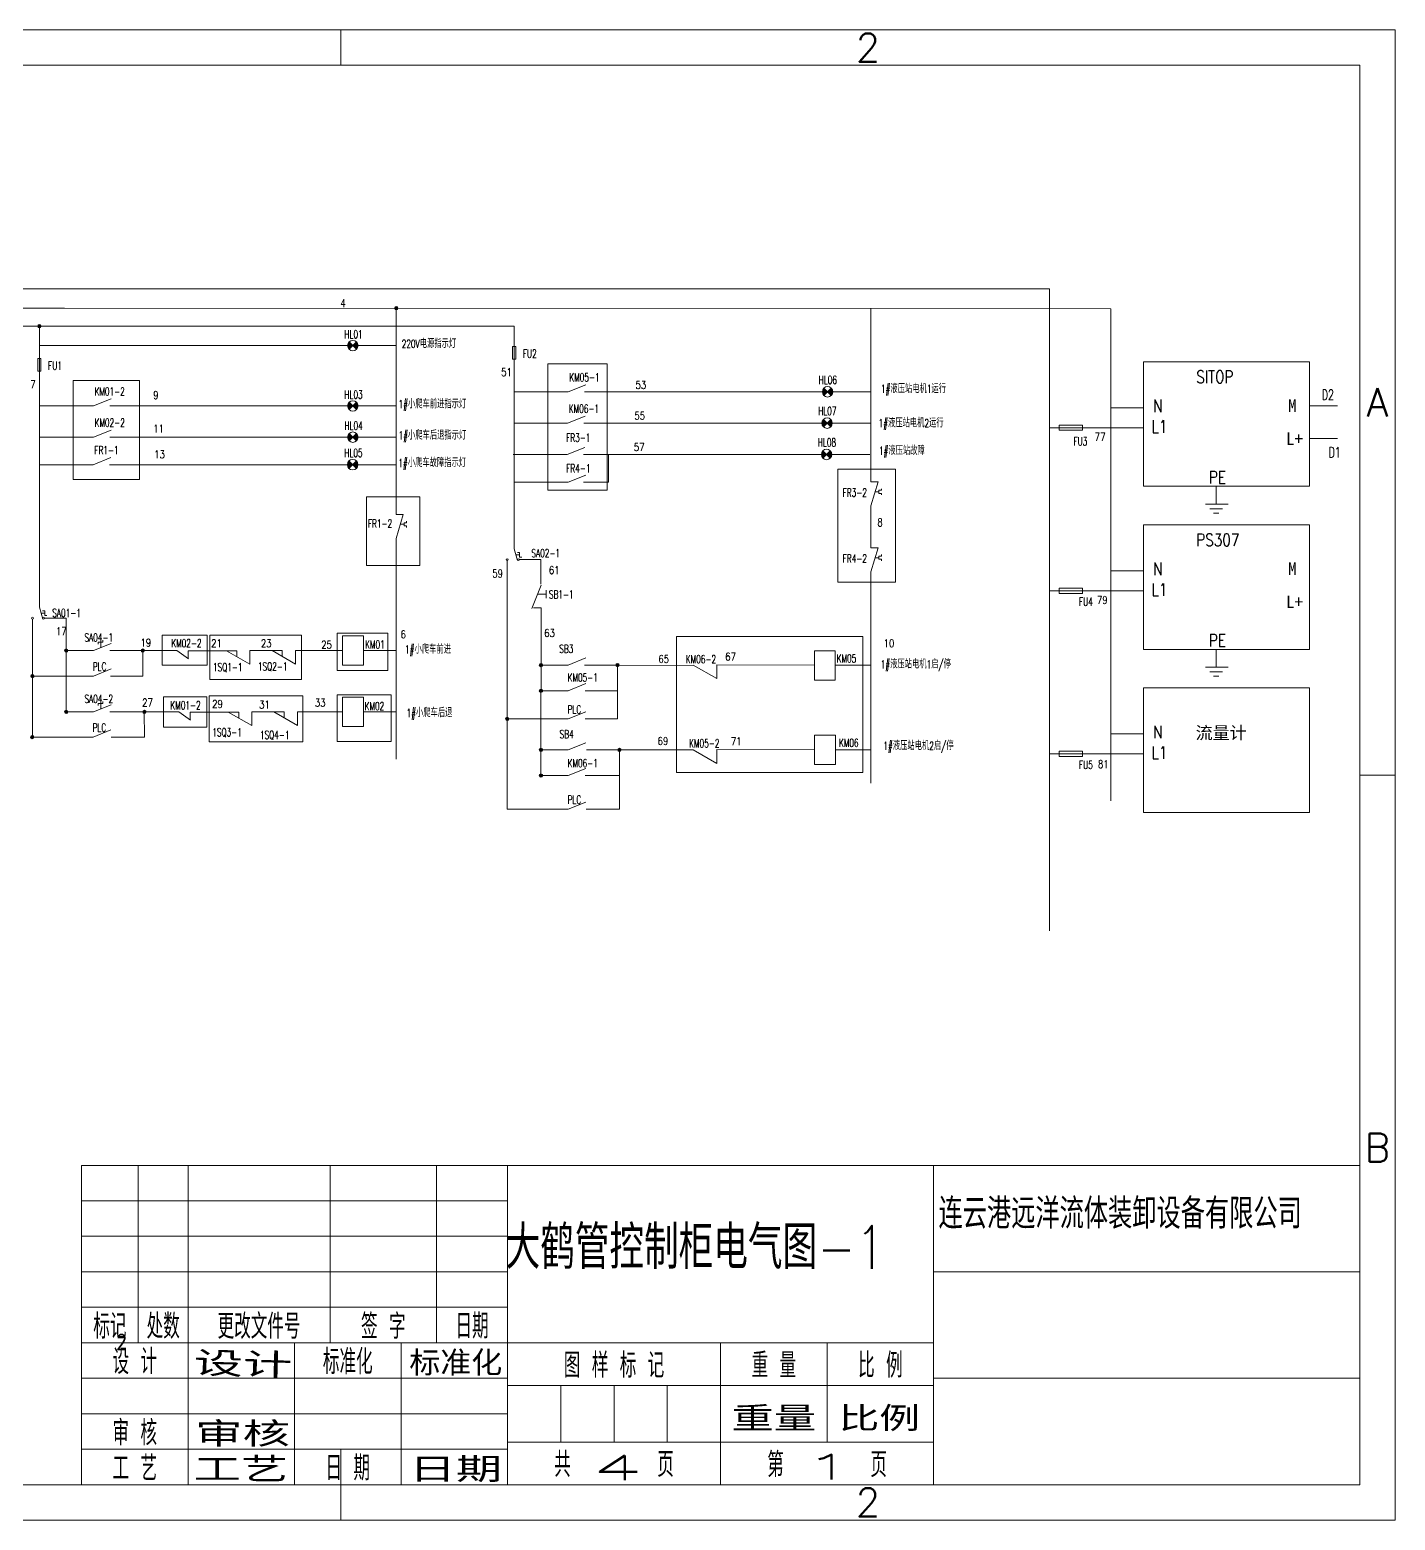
# Model space of a CAD drawing. Extents: x 203679 to 214036, y 136691 to 148845.
# Drawn here: x 210880 to 214036, y 145397 to 148845 of the extents above; entities that cross this region are included whole.
import ezdxf
from ezdxf.enums import TextEntityAlignment as Align

# ---------------------------------------------------------------- set-up
doc = ezdxf.new("R2010")
doc.units = 0
doc.header["$LTSCALE"] = 10
doc.layers.get('0').update_dxf_attribs({"linetype": 'CONTINUOUS'})
for name, color, linetype in [('1轮廓实线层', 7, 'CONTINUOUS'), ('2细线层', 4, 'CONTINUOUS'), ('6文字层', 3, 'CONTINUOUS'), ('Ï¸êμÏß', 1, 'CONTINUOUS'), ('图框层', 7, 'CONTINUOUS')]:
    doc.layers.add(name, color=color, linetype=linetype)
doc.layers.add('AUDIT_I_061228083857-0', color=7, linetype='CONTINUOUS', lineweight=50)
doc.layers.add('′ÖêμÏß', color=7, linetype='CONTINUOUS', lineweight=50)
doc.styles.add('PC_TEXTSTYLE', font='romans.shx', dxfattribs={"width": 0.8, "bigfont": 'hzfs.shx'})
doc.styles.get("Standard").update_dxf_attribs({"font": 'txt.shx', "bigfont": 'hztxt.shx'})
doc.styles.add('宋体', font='SimSun.ttf')

msp = doc.modelspace()

# ---------------------------------------------------------------- hatches: boundary and pattern name
at = {"layer": '1轮廓实线层', "linetype": 'ByBlock', "lineweight": 13}
for points in [[(211730.75, 148200.69), (211730.7, 148201.3), (211730.56, 148201.89), (211730.32, 148202.45), (211730, 148202.97), (211729.61, 148203.44), (211729.14, 148203.83), (211728.62, 148204.15), (211728.06, 148204.38), (211727.47, 148204.53), (211726.86, 148204.57), (211726.25, 148204.53), (211725.66, 148204.38), (211725.09, 148204.15), (211724.57, 148203.83), (211724.11, 148203.44), (211723.71, 148202.97), (211723.4, 148202.45), (211723.16, 148201.89), (211723.02, 148201.3), (211722.97, 148200.69), (211723.02, 148200.08), (211723.16, 148199.49), (211723.4, 148198.92), (211723.71, 148198.4), (211724.11, 148197.94), (211724.57, 148197.54), (211725.09, 148197.22), (211725.66, 148196.99), (211726.25, 148196.85), (211726.86, 148196.8), (211727.47, 148196.85), (211728.06, 148196.99), (211728.62, 148197.22), (211729.14, 148197.54), (211729.61, 148197.94), (211730, 148198.4), (211730.32, 148198.92), (211730.56, 148199.49), (211730.7, 148200.08)], [(211730.75, 148200.69), (211730.7, 148201.3), (211730.56, 148201.89), (211730.32, 148202.45), (211730, 148202.97), (211729.61, 148203.44), (211729.14, 148203.83), (211728.62, 148204.15), (211728.06, 148204.38), (211727.47, 148204.53), (211726.86, 148204.57), (211726.25, 148204.53), (211725.66, 148204.38), (211725.09, 148204.15), (211724.57, 148203.83), (211724.11, 148203.44), (211723.71, 148202.97), (211723.4, 148202.45), (211723.16, 148201.89), (211723.02, 148201.3), (211722.97, 148200.69), (211723.02, 148200.08), (211723.16, 148199.49), (211723.4, 148198.92), (211723.71, 148198.4), (211724.11, 148197.94), (211724.57, 148197.54), (211725.09, 148197.22), (211725.66, 148196.99), (211726.25, 148196.85), (211726.86, 148196.8), (211727.47, 148196.85), (211728.06, 148196.99), (211728.62, 148197.22), (211729.14, 148197.54), (211729.61, 148197.94), (211730, 148198.4), (211730.32, 148198.92), (211730.56, 148199.49), (211730.7, 148200.08)], [(210905.79, 148159.09), (210905.74, 148159.7), (210905.6, 148160.29), (210905.37, 148160.86), (210905.05, 148161.38), (210904.65, 148161.84), (210904.19, 148162.24), (210903.67, 148162.56), (210903.11, 148162.79), (210902.51, 148162.93), (210901.9, 148162.98), (210901.3, 148162.93), (210900.7, 148162.79), (210900.14, 148162.56), (210899.62, 148162.24), (210899.16, 148161.84), (210898.76, 148161.38), (210898.44, 148160.86), (210898.21, 148160.29), (210898.06, 148159.7), (210898.02, 148159.09), (210898.06, 148158.48), (210898.21, 148157.89), (210898.44, 148157.33), (210898.76, 148156.81), (210899.16, 148156.34), (210899.62, 148155.95), (210900.14, 148155.63), (210900.7, 148155.39), (210901.3, 148155.25), (210901.9, 148155.2), (210902.51, 148155.25), (210903.11, 148155.39), (210903.67, 148155.63), (210904.19, 148155.95), (210904.65, 148156.34), (210905.05, 148156.81), (210905.37, 148157.33), (210905.6, 148157.89), (210905.74, 148158.48)], [(210905.79, 148159.09), (210905.74, 148159.7), (210905.6, 148160.29), (210905.37, 148160.86), (210905.05, 148161.38), (210904.65, 148161.84), (210904.19, 148162.24), (210903.67, 148162.56), (210903.11, 148162.79), (210902.51, 148162.93), (210901.9, 148162.98), (210901.3, 148162.93), (210900.7, 148162.79), (210900.14, 148162.56), (210899.62, 148162.24), (210899.16, 148161.84), (210898.76, 148161.38), (210898.44, 148160.86), (210898.21, 148160.29), (210898.06, 148159.7), (210898.02, 148159.09), (210898.06, 148158.48), (210898.21, 148157.89), (210898.44, 148157.33), (210898.76, 148156.81), (210899.16, 148156.34), (210899.62, 148155.95), (210900.14, 148155.63), (210900.7, 148155.39), (210901.3, 148155.25), (210901.9, 148155.2), (210902.51, 148155.25), (210903.11, 148155.39), (210903.67, 148155.63), (210904.19, 148155.95), (210904.65, 148156.34), (210905.05, 148156.81), (210905.37, 148157.33), (210905.6, 148157.89), (210905.74, 148158.48)], [(210967.7, 147408.71), (210967.65, 147409.32), (210967.51, 147409.91), (210967.27, 147410.47), (210966.95, 147410.99), (210966.56, 147411.46), (210966.09, 147411.85), (210965.57, 147412.17), (210965.01, 147412.41), (210964.42, 147412.55), (210963.81, 147412.6), (210963.2, 147412.55), (210962.61, 147412.41), (210962.04, 147412.17), (210961.52, 147411.85), (210961.06, 147411.46), (210960.66, 147410.99), (210960.34, 147410.47), (210960.11, 147409.91), (210959.97, 147409.32), (210959.92, 147408.71), (210959.97, 147408.1), (210960.11, 147407.51), (210960.34, 147406.94), (210960.66, 147406.42), (210961.06, 147405.96), (210961.52, 147405.56), (210962.04, 147405.24), (210962.61, 147405.01), (210963.2, 147404.87), (210963.81, 147404.82), (210964.42, 147404.87), (210965.01, 147405.01), (210965.57, 147405.24), (210966.09, 147405.56), (210966.56, 147405.96), (210966.95, 147406.42), (210967.27, 147406.94), (210967.51, 147407.51), (210967.65, 147408.1)], [(211144.6, 147408.71), (211144.55, 147409.32), (211144.41, 147409.91), (211144.17, 147410.47), (211143.85, 147410.99), (211143.46, 147411.46), (211142.99, 147411.85), (211142.47, 147412.17), (211141.91, 147412.41), (211141.32, 147412.55), (211140.71, 147412.6), (211140.1, 147412.55), (211139.51, 147412.41), (211138.94, 147412.17), (211138.42, 147411.85), (211137.96, 147411.46), (211137.56, 147410.99), (211137.24, 147410.47), (211137.01, 147409.91), (211136.87, 147409.32), (211136.82, 147408.71), (211136.87, 147408.1), (211137.01, 147407.51), (211137.24, 147406.94), (211137.56, 147406.42), (211137.96, 147405.96), (211138.42, 147405.56), (211138.94, 147405.24), (211139.51, 147405.01), (211140.1, 147404.87), (211140.71, 147404.82), (211141.32, 147404.87), (211141.91, 147405.01), (211142.47, 147405.24), (211142.99, 147405.56), (211143.46, 147405.96), (211143.85, 147406.42), (211144.17, 147406.94), (211144.41, 147407.51), (211144.55, 147408.1)], [(212065.32, 147375.23), (212065.27, 147375.84), (212065.13, 147376.44), (212064.9, 147377), (212064.58, 147377.52), (212064.18, 147377.98), (212063.72, 147378.38), (212063.2, 147378.7), (212062.63, 147378.93), (212062.04, 147379.07), (212061.43, 147379.12), (212060.82, 147379.07), (212060.23, 147378.93), (212059.67, 147378.7), (212059.15, 147378.38), (212058.68, 147377.98), (212058.29, 147377.52), (212057.97, 147377), (212057.73, 147376.44), (212057.59, 147375.84), (212057.54, 147375.23), (212057.59, 147374.63), (212057.73, 147374.03), (212057.97, 147373.47), (212058.29, 147372.95), (212058.68, 147372.48), (212059.15, 147372.09), (212059.67, 147371.77), (212060.23, 147371.54), (212060.82, 147371.39), (212061.43, 147371.35), (212062.04, 147371.39), (212062.63, 147371.54), (212063.2, 147371.77), (212063.72, 147372.09), (212064.18, 147372.48), (212064.58, 147372.95), (212064.9, 147373.47), (212065.13, 147374.03), (212065.27, 147374.63)], [(212242.22, 147375.23), (212242.17, 147375.84), (212242.03, 147376.44), (212241.8, 147377), (212241.48, 147377.52), (212241.08, 147377.98), (212240.62, 147378.38), (212240.1, 147378.7), (212239.53, 147378.93), (212238.94, 147379.07), (212238.33, 147379.12), (212237.72, 147379.07), (212237.13, 147378.93), (212236.57, 147378.7), (212236.05, 147378.38), (212235.58, 147377.98), (212235.19, 147377.52), (212234.87, 147377), (212234.64, 147376.44), (212234.49, 147375.84), (212234.45, 147375.23), (212234.49, 147374.63), (212234.64, 147374.03), (212234.87, 147373.47), (212235.19, 147372.95), (212235.58, 147372.48), (212236.05, 147372.09), (212236.57, 147371.77), (212237.13, 147371.54), (212237.72, 147371.39), (212238.33, 147371.35), (212238.94, 147371.39), (212239.53, 147371.54), (212240.1, 147371.77), (212240.62, 147372.09), (212241.08, 147372.48), (212241.48, 147372.95), (212241.8, 147373.47), (212242.03, 147374.03), (212242.17, 147374.63)], [(210889.6, 147349.61), (210889.55, 147350.22), (210889.41, 147350.82), (210889.18, 147351.38), (210888.86, 147351.9), (210888.46, 147352.36), (210888, 147352.76), (210887.48, 147353.08), (210886.91, 147353.31), (210886.32, 147353.45), (210885.71, 147353.5), (210885.11, 147353.45), (210884.51, 147353.31), (210883.95, 147353.08), (210883.43, 147352.76), (210882.96, 147352.36), (210882.57, 147351.9), (210882.25, 147351.38), (210882.02, 147350.82), (210881.87, 147350.22), (210881.83, 147349.61), (210881.87, 147349.01), (210882.02, 147348.41), (210882.25, 147347.85), (210882.57, 147347.33), (210882.96, 147346.87), (210883.43, 147346.47), (210883.95, 147346.15), (210884.51, 147345.92), (210885.11, 147345.77), (210885.71, 147345.73), (210886.32, 147345.77), (210886.91, 147345.92), (210887.48, 147346.15), (210888, 147346.47), (210888.46, 147346.87), (210888.86, 147347.33), (210889.18, 147347.85), (210889.41, 147348.41), (210889.55, 147349.01)], [(212065.32, 147315.82), (212065.27, 147316.43), (212065.13, 147317.02), (212064.9, 147317.59), (212064.58, 147318.11), (212064.18, 147318.57), (212063.72, 147318.97), (212063.2, 147319.29), (212062.63, 147319.52), (212062.04, 147319.66), (212061.43, 147319.71), (212060.82, 147319.66), (212060.23, 147319.52), (212059.67, 147319.29), (212059.15, 147318.97), (212058.68, 147318.57), (212058.29, 147318.11), (212057.97, 147317.59), (212057.73, 147317.02), (212057.59, 147316.43), (212057.54, 147315.82), (212057.59, 147315.21), (212057.73, 147314.62), (212057.97, 147314.06), (212058.29, 147313.54), (212058.68, 147313.07), (212059.15, 147312.68), (212059.67, 147312.36), (212060.23, 147312.12), (212060.82, 147311.98), (212061.43, 147311.93), (212062.04, 147311.98), (212062.63, 147312.12), (212063.2, 147312.36), (212063.72, 147312.68), (212064.18, 147313.07), (212064.58, 147313.54), (212064.9, 147314.06), (212065.13, 147314.62), (212065.27, 147315.21)], [(210967.7, 147266.83), (210967.65, 147267.44), (210967.51, 147268.04), (210967.27, 147268.6), (210966.95, 147269.12), (210966.56, 147269.58), (210966.09, 147269.98), (210965.57, 147270.3), (210965.01, 147270.53), (210964.42, 147270.67), (210963.81, 147270.72), (210963.2, 147270.67), (210962.61, 147270.53), (210962.04, 147270.3), (210961.52, 147269.98), (210961.06, 147269.58), (210960.66, 147269.12), (210960.34, 147268.6), (210960.11, 147268.04), (210959.97, 147267.44), (210959.92, 147266.83), (210959.97, 147266.23), (210960.11, 147265.63), (210960.34, 147265.07), (210960.66, 147264.55), (210961.06, 147264.09), (210961.52, 147263.69), (210962.04, 147263.37), (210962.61, 147263.14), (210963.2, 147262.99), (210963.81, 147262.95), (210964.42, 147262.99), (210965.01, 147263.14), (210965.57, 147263.37), (210966.09, 147263.69), (210966.56, 147264.09), (210966.95, 147264.55), (210967.27, 147265.07), (210967.51, 147265.63), (210967.65, 147266.23)], [(211148.48, 147266.83), (211148.44, 147267.44), (211148.29, 147268.04), (211148.06, 147268.6), (211147.74, 147269.12), (211147.35, 147269.58), (211146.88, 147269.98), (211146.36, 147270.3), (211145.8, 147270.53), (211145.2, 147270.67), (211144.6, 147270.72), (211143.99, 147270.67), (211143.39, 147270.53), (211142.83, 147270.3), (211142.31, 147269.98), (211141.85, 147269.58), (211141.45, 147269.12), (211141.13, 147268.6), (211140.9, 147268.04), (211140.76, 147267.44), (211140.71, 147266.83), (211140.76, 147266.23), (211140.9, 147265.63), (211141.13, 147265.07), (211141.45, 147264.55), (211141.85, 147264.09), (211142.31, 147263.69), (211142.83, 147263.37), (211143.39, 147263.14), (211143.99, 147262.99), (211144.6, 147262.95), (211145.2, 147262.99), (211145.8, 147263.14), (211146.36, 147263.37), (211146.88, 147263.69), (211147.35, 147264.09), (211147.74, 147264.55), (211148.06, 147265.07), (211148.29, 147265.63), (211148.44, 147266.23)], [(211987.22, 147250.61), (211987.17, 147251.22), (211987.03, 147251.81), (211986.8, 147252.38), (211986.48, 147252.9), (211986.08, 147253.36), (211985.62, 147253.76), (211985.1, 147254.07), (211984.53, 147254.31), (211983.94, 147254.45), (211983.33, 147254.5), (211982.72, 147254.45), (211982.13, 147254.31), (211981.57, 147254.07), (211981.05, 147253.76), (211980.58, 147253.36), (211980.19, 147252.9), (211979.87, 147252.38), (211979.63, 147251.81), (211979.49, 147251.22), (211979.44, 147250.61), (211979.49, 147250), (211979.63, 147249.41), (211979.87, 147248.85), (211980.19, 147248.33), (211980.58, 147247.86), (211981.05, 147247.47), (211981.57, 147247.15), (211982.13, 147246.91), (211982.72, 147246.77), (211983.33, 147246.72), (211983.94, 147246.77), (211984.53, 147246.91), (211985.1, 147247.15), (211985.62, 147247.47), (211986.08, 147247.86), (211986.48, 147248.33), (211986.8, 147248.85), (211987.03, 147249.41), (211987.17, 147250)], [(210889.11, 147208.54), (210889.06, 147209.15), (210888.92, 147209.74), (210888.68, 147210.3), (210888.37, 147210.82), (210887.97, 147211.29), (210887.51, 147211.68), (210886.99, 147212), (210886.42, 147212.24), (210885.83, 147212.38), (210885.22, 147212.43), (210884.61, 147212.38), (210884.02, 147212.24), (210883.46, 147212), (210882.94, 147211.68), (210882.47, 147211.29), (210882.08, 147210.82), (210881.76, 147210.3), (210881.52, 147209.74), (210881.38, 147209.15), (210881.33, 147208.54), (210881.38, 147207.93), (210881.52, 147207.34), (210881.76, 147206.77), (210882.08, 147206.25), (210882.47, 147205.79), (210882.94, 147205.39), (210883.46, 147205.07), (210884.02, 147204.84), (210884.61, 147204.7), (210885.22, 147204.65), (210885.83, 147204.7), (210886.42, 147204.84), (210886.99, 147205.07), (210887.51, 147205.39), (210887.97, 147205.79), (210888.37, 147206.25), (210888.68, 147206.77), (210888.92, 147207.34), (210889.06, 147207.93)], [(212065.32, 147178.94), (212065.27, 147179.55), (212065.13, 147180.14), (212064.9, 147180.7), (212064.58, 147181.22), (212064.18, 147181.69), (212063.72, 147182.08), (212063.2, 147182.4), (212062.63, 147182.63), (212062.04, 147182.78), (212061.43, 147182.82), (212060.82, 147182.78), (212060.23, 147182.63), (212059.67, 147182.4), (212059.15, 147182.08), (212058.68, 147181.69), (212058.29, 147181.22), (212057.97, 147180.7), (212057.73, 147180.14), (212057.59, 147179.55), (212057.54, 147178.94), (212057.59, 147178.33), (212057.73, 147177.74), (212057.97, 147177.17), (212058.29, 147176.65), (212058.68, 147176.19), (212059.15, 147175.79), (212059.67, 147175.47), (212060.23, 147175.24), (212060.82, 147175.1), (212061.43, 147175.05), (212062.04, 147175.1), (212062.63, 147175.24), (212063.2, 147175.47), (212063.72, 147175.79), (212064.18, 147176.19), (212064.58, 147176.65), (212064.9, 147177.17), (212065.13, 147177.74), (212065.27, 147178.33)], [(212246.65, 147178.94), (212246.61, 147179.55), (212246.46, 147180.14), (212246.23, 147180.7), (212245.91, 147181.22), (212245.52, 147181.69), (212245.05, 147182.08), (212244.53, 147182.4), (212243.97, 147182.63), (212243.37, 147182.78), (212242.77, 147182.82), (212242.16, 147182.78), (212241.56, 147182.63), (212241, 147182.4), (212240.48, 147182.08), (212240.02, 147181.69), (212239.62, 147181.22), (212239.3, 147180.7), (212239.07, 147180.14), (212238.93, 147179.55), (212238.88, 147178.94), (212238.93, 147178.33), (212239.07, 147177.74), (212239.3, 147177.17), (212239.62, 147176.65), (212240.02, 147176.19), (212240.48, 147175.79), (212241, 147175.47), (212241.56, 147175.24), (212242.16, 147175.1), (212242.77, 147175.05), (212243.37, 147175.1), (212243.97, 147175.24), (212244.53, 147175.47), (212245.05, 147175.79), (212245.52, 147176.19), (212245.91, 147176.65), (212246.23, 147177.17), (212246.46, 147177.74), (212246.61, 147178.33)], [(212065.32, 147119.53), (212065.27, 147120.13), (212065.13, 147120.73), (212064.9, 147121.29), (212064.58, 147121.81), (212064.18, 147122.27), (212063.72, 147122.67), (212063.2, 147122.99), (212062.63, 147123.22), (212062.04, 147123.37), (212061.43, 147123.41), (212060.82, 147123.37), (212060.23, 147123.22), (212059.67, 147122.99), (212059.15, 147122.67), (212058.68, 147122.27), (212058.29, 147121.81), (212057.97, 147121.29), (212057.73, 147120.73), (212057.59, 147120.13), (212057.54, 147119.53), (212057.59, 147118.92), (212057.73, 147118.32), (212057.97, 147117.76), (212058.29, 147117.24), (212058.68, 147116.78), (212059.15, 147116.38), (212059.67, 147116.06), (212060.23, 147115.83), (212060.82, 147115.69), (212061.43, 147115.64), (212062.04, 147115.69), (212062.63, 147115.83), (212063.2, 147116.06), (212063.72, 147116.38), (212064.18, 147116.78), (212064.58, 147117.24), (212064.9, 147117.76), (212065.13, 147118.32), (212065.27, 147118.92)]]:
    msp.add_hatch(color=0, dxfattribs=at).paths.add_polyline_path(points, flags=0)
h = msp.add_hatch(color=0, dxfattribs=at)
h.paths.add_polyline_path([(211614.35, 148114.17), (211614.58, 148111.82), (211615.27, 148109.56), (211616.38, 148107.48), (211617.88, 148105.65), (211626.41, 148114.17), (211617.88, 148122.7), (211616.38, 148120.87), (211615.27, 148118.79), (211614.58, 148116.52)], flags=0)
h.paths.add_polyline_path([(211634.93, 148105.65), (211636.43, 148107.48), (211637.55, 148109.56), (211638.23, 148111.82), (211638.46, 148114.17), (211638.23, 148116.52), (211637.55, 148118.79), (211636.43, 148120.87), (211634.93, 148122.7), (211626.41, 148114.17)], flags=0)
h = msp.add_hatch(color=0, dxfattribs=at)
h.paths.add_polyline_path([(212711.92, 148007.23), (212712.15, 148004.87), (212712.84, 148002.61), (212713.95, 148000.53), (212715.45, 147998.7), (212723.97, 148007.23), (212715.45, 148015.75), (212713.95, 148013.92), (212712.84, 148011.84), (212712.15, 148009.58)], flags=0)
h.paths.add_polyline_path([(212732.5, 147998.7), (212734, 148000.53), (212735.11, 148002.61), (212735.8, 148004.87), (212736.03, 148007.23), (212735.8, 148009.58), (212735.11, 148011.84), (212734, 148013.92), (212732.5, 148015.75), (212723.97, 148007.23)], flags=0)
h = msp.add_hatch(color=0, dxfattribs=at)
h.paths.add_polyline_path([(211614.35, 147974.59), (211614.58, 147972.24), (211615.27, 147969.98), (211616.38, 147967.89), (211617.88, 147966.07), (211626.41, 147974.59), (211617.88, 147983.12), (211616.38, 147981.29), (211615.27, 147979.21), (211614.58, 147976.94)], flags=0)
h.paths.add_polyline_path([(211634.93, 147966.07), (211636.43, 147967.89), (211637.55, 147969.98), (211638.23, 147972.24), (211638.46, 147974.59), (211638.23, 147976.94), (211637.55, 147979.21), (211636.43, 147981.29), (211634.93, 147983.12), (211626.41, 147974.59)], flags=0)
h = msp.add_hatch(color=0, dxfattribs=at)
h.paths.add_polyline_path([(212710.66, 147934.75), (212710.89, 147932.39), (212711.58, 147930.13), (212712.69, 147928.05), (212714.19, 147926.22), (212722.72, 147934.75), (212714.19, 147943.27), (212712.69, 147941.44), (212711.58, 147939.36), (212710.89, 147937.1)], flags=0)
h.paths.add_polyline_path([(212731.24, 147926.22), (212732.74, 147928.05), (212733.86, 147930.13), (212734.54, 147932.39), (212734.77, 147934.75), (212734.54, 147937.1), (212733.86, 147939.36), (212732.74, 147941.44), (212731.24, 147943.27), (212722.72, 147934.75)], flags=0)
h = msp.add_hatch(color=0, dxfattribs=at)
h.paths.add_polyline_path([(211614.42, 147902.28), (211614.66, 147899.92), (211615.34, 147897.66), (211616.46, 147895.58), (211617.96, 147893.75), (211626.48, 147902.28), (211617.96, 147910.8), (211616.46, 147908.97), (211615.34, 147906.89), (211614.66, 147904.63)], flags=0)
h.paths.add_polyline_path([(211635, 147893.75), (211636.5, 147895.58), (211637.62, 147897.66), (211638.3, 147899.92), (211638.54, 147902.28), (211638.3, 147904.63), (211637.62, 147906.89), (211636.5, 147908.97), (211635, 147910.8), (211626.48, 147902.28)], flags=0)
h = msp.add_hatch(color=0, dxfattribs=at)
h.paths.add_polyline_path([(212709.56, 147862.27), (212709.79, 147859.91), (212710.47, 147857.65), (212711.59, 147855.57), (212713.09, 147853.74), (212721.61, 147862.27), (212713.09, 147870.79), (212711.59, 147868.96), (212710.47, 147866.88), (212709.79, 147864.62)], flags=0)
h.paths.add_polyline_path([(212730.14, 147853.74), (212731.63, 147855.57), (212732.75, 147857.65), (212733.43, 147859.91), (212733.67, 147862.27), (212733.43, 147864.62), (212732.75, 147866.88), (212731.63, 147868.96), (212730.14, 147870.79), (212721.61, 147862.27)], flags=0)
h = msp.add_hatch(color=0, dxfattribs=at)
h.paths.add_polyline_path([(211614.02, 147838.66), (211614.25, 147836.31), (211614.94, 147834.05), (211616.05, 147831.96), (211617.55, 147830.14), (211626.07, 147838.66), (211617.55, 147847.19), (211616.05, 147845.36), (211614.94, 147843.28), (211614.25, 147841.01)], flags=0)
h.paths.add_polyline_path([(211634.6, 147830.14), (211636.1, 147831.96), (211637.21, 147834.05), (211637.9, 147836.31), (211638.13, 147838.66), (211637.9, 147841.01), (211637.21, 147843.28), (211636.1, 147845.36), (211634.6, 147847.19), (211626.07, 147838.66)], flags=0)

# ---------------------------------------------------------------- linework, layer by layer
at = {"color": 0, "linetype": 'ByBlock', "lineweight": 13}
for p, q in [((210502.31, 148245.63), (213236.96, 148245.63)), ((213236.96, 148245.63), (213236.96, 146760.41)), ((210282.73, 148200.79), (210959.96, 148200.79)), ((213378.92, 148199.44), (213378.92, 147060.99)), ((211999.54, 148159.09), (210658.79, 148159.43)), ((211999.54, 148112.32), (211999.54, 148159.09)), ((213378.92, 147970.26), (213454.54, 147970.26)), ((213838.61, 147974.85), (213902.99, 147974.85)), ((213236.96, 147924.02), (213454.31, 147924.02)), ((213839.25, 147898.94), (213902.99, 147898.94)), ((212217.86, 147797.86), (212217.86, 147862.27)), ((211626.07, 147838.66), (211245.56, 147838.66)), ((212159.58, 147797.86), (212217.86, 147797.86)), ((213622.16, 147789.15), (213622.16, 147747.17)), ((212824.15, 147744.28), (212824.15, 147646.44)), ((213597.45, 147747.17), (213650.17, 147747.17)), ((213607.33, 147736.47), (213636.99, 147736.47)), ((213616.39, 147726.59), (213628.75, 147726.59)), ((212824.15, 147590.73), (212824.17, 147375.23)), ((213378.92, 147593.03), (213454.54, 147593.03)), ((212061.46, 147560.04), (212039.9, 147506.33)), ((212073.23, 147548.4), (212073.23, 147529.86)), ((212053.17, 147539.14), (212073.19, 147539.14)), ((213236.89, 147546.78), (213454.31, 147546.78)), ((212061.55, 147507.46), (212043.92, 147507.46)), ((213622.16, 147411.91), (213622.16, 147369.93)), ((211064.31, 147408.71), (211140.71, 147408.71)), ((211357.94, 147407.97), (211357.94, 147394.35)), ((211463.38, 147408.71), (211463.38, 147395.09)), ((211565.74, 147408.71), (211602.91, 147408.71)), ((212161.93, 147375.23), (212238.33, 147375.23)), ((212693.88, 147375.23), (212467.82, 147375.99)), ((211026.62, 147349.61), (210885.72, 147349.61)), ((213597.45, 147369.93), (213650.17, 147369.93)), ((213607.33, 147359.23), (213636.99, 147359.23)), ((213616.39, 147349.36), (213628.75, 147349.36)), ((213616.39, 147349.36), (213628.75, 147349.36)), ((211362.56, 147266.1), (211362.56, 147252.48)), ((211467.81, 147266.83), (211467.81, 147253.22)), ((212124.24, 147250.61), (211983.34, 147250.61)), ((211026.12, 147208.54), (210885.22, 147208.54)), ((213378.92, 147215.79), (213454.54, 147215.79)), ((212166.37, 147178.94), (212413.46, 147178.94)), ((213236.89, 147169.54), (213454.31, 147169.54)), ((212124.24, 147041.86), (211983.34, 147041.86))]:
    msp.add_line(p, q, dxfattribs=at)
for points in [[(212077.27, 148072.03), (212214.25, 148072.03), (212214.25, 147779.56), (212077.27, 147779.56)], [(213454.31, 147788.7), (213838.31, 147788.7), (213838.31, 148076.7), (213454.31, 148076.7)], [(210979.84, 148033.27), (211133.4, 148033.27), (211133.4, 147804.29), (210979.84, 147804.29)], [(213313, 147918.27), (213259.24, 147918.27), (213259.24, 147930.38), (213313, 147930.38)], [(212747.8, 147828.5), (212881.15, 147828.5), (212881.15, 147566.85), (212747.8, 147566.85)], [(211657.83, 147764.14), (211781.3, 147764.14), (211781.3, 147605.81), (211657.83, 147605.81)], [(213454.31, 147411.47), (213838.31, 147411.47), (213838.31, 147699.47), (213454.31, 147699.47)], [(213313, 147541.04), (213259.24, 147541.04), (213259.24, 147553.15), (213313, 147553.15)], [(211185.44, 147444.21), (211289.8, 147444.21), (211289.8, 147375.17), (211185.44, 147375.17)], [(211295.87, 147444.21), (211507.76, 147444.21), (211507.76, 147342.13), (211295.87, 147342.13)], [(211590.56, 147449.1), (211707.09, 147449.1), (211707.09, 147362.41), (211590.56, 147362.41)], [(211602.91, 147374.69), (211602.91, 147442.73), (211651.12, 147442.73), (211651.12, 147374.69)], [(212374.5, 147441.57), (212805.34, 147441.57), (212805.34, 147126.71), (212374.5, 147126.71)], [(212693.53, 147340.15), (212693.53, 147408.19), (212741.74, 147408.19), (212741.74, 147340.15)], [(211590.56, 147306.23), (211715.22, 147306.23), (211715.22, 147198.52), (211590.56, 147198.52)], [(213454.31, 147034.23), (213838.31, 147034.23), (213838.31, 147322.23), (213454.31, 147322.23)], [(211188.76, 147301.65), (211288.8, 147301.65), (211288.8, 147231.55), (211188.76, 147231.55)], [(211293.96, 147304.14), (211510.59, 147304.14), (211510.59, 147197.34), (211293.96, 147197.34)], [(211602.91, 147232.82), (211602.91, 147300.85), (211651.12, 147300.85), (211651.12, 147232.82)], [(212693.88, 147144.92), (212693.88, 147212.96), (212742.09, 147212.96), (212742.09, 147144.92)], [(213313, 147163.8), (213259.24, 147163.8), (213259.24, 147175.91), (213313, 147175.91)]]:
    msp.add_lwpolyline(points, close=True, dxfattribs=at)
at = {"layer": '1轮廓实线层', "color": 0, "linetype": 'ByBlock', "lineweight": 13}
for p, q in [((213954.03, 148762.46), (209570.96, 148762.46)), ((213954.03, 148762.46), (213954.03, 145479.26)), ((213378.92, 148199.44), (210959.96, 148200.79)), ((211726.62, 147723.63), (211726.86, 148200.69)), ((212824.17, 148200.82), (212824.2, 148112.32)), ((210901.9, 147509.05), (210901.9, 148159.22)), ((210901.9, 148114.17), (211614.35, 148114.17)), ((211634.93, 148105.65), (211617.88, 148122.7)), ((211617.88, 148105.65), (211634.93, 148122.7)), ((211638.46, 148114.17), (211638.46, 148114.17)), ((211638.46, 148114.17), (211638.46, 148114.17)), ((211638.46, 148114.17), (211638.46, 148114.17)), ((211638.46, 148114.17), (211726.64, 148114.17)), ((211999.54, 148112.32), (211999.53, 147648.64)), ((212824.2, 148112.32), (212824.15, 147798.81)), ((211999.54, 148007.23), (212124.25, 148007.23)), ((212124.25, 148007.23), (212165.13, 148023.73)), ((212161.95, 148007.23), (212711.92, 148007.23)), ((212715.45, 147998.7), (212732.5, 148015.75)), ((212732.5, 147998.7), (212715.45, 148015.75)), ((212736.03, 148007.23), (212824.2, 148007.23)), ((212736.03, 148007.23), (212736.03, 148007.23)), ((212736.03, 148007.23), (212736.03, 148007.23)), ((212736.03, 148007.23), (212736.03, 148007.23)), ((210901.98, 147974.59), (211026.69, 147974.59)), ((211026.69, 147974.59), (211067.57, 147991.09)), ((211064.38, 147974.59), (211614.35, 147974.59)), ((211634.93, 147966.07), (211617.88, 147983.12)), ((211617.88, 147966.07), (211634.93, 147983.12)), ((211638.46, 147974.59), (211638.46, 147974.59)), ((211638.46, 147974.59), (211638.46, 147974.59)), ((211638.46, 147974.59), (211638.46, 147974.59)), ((211638.46, 147974.59), (211726.64, 147974.59)), ((211998.43, 147934.75), (212123, 147934.75)), ((212123, 147934.75), (212163.88, 147951.25)), ((212160.69, 147934.75), (212710.66, 147934.75)), ((212714.19, 147926.22), (212731.24, 147943.27)), ((212731.24, 147926.22), (212714.19, 147943.27)), ((212734.77, 147934.75), (212822.95, 147934.75)), ((212734.77, 147934.75), (212734.77, 147934.75)), ((212734.77, 147934.75), (212734.77, 147934.75)), ((212734.77, 147934.75), (212734.77, 147934.75)), ((210901.98, 147902.28), (211026.76, 147902.28)), ((211026.76, 147902.28), (211067.64, 147918.78)), ((211064.45, 147902.28), (211614.42, 147902.28)), ((211635, 147893.75), (211617.96, 147910.8)), ((211617.96, 147893.75), (211635, 147910.8)), ((211638.54, 147902.28), (211638.54, 147902.28)), ((211638.54, 147902.28), (211638.54, 147902.28)), ((211638.54, 147902.28), (211638.54, 147902.28)), ((211638.54, 147902.28), (211726.71, 147902.28)), ((211997.33, 147862.27), (212121.89, 147862.27)), ((212121.89, 147862.27), (212162.77, 147878.77)), ((212159.58, 147862.27), (212709.56, 147862.27)), ((212713.09, 147853.74), (212730.14, 147870.79)), ((212730.14, 147853.74), (212713.09, 147870.79)), ((212733.67, 147862.27), (212821.84, 147862.27)), ((212733.67, 147862.27), (212733.67, 147862.27)), ((212733.67, 147862.27), (212733.67, 147862.27)), ((212733.67, 147862.27), (212733.67, 147862.27)), ((210901.79, 147838.66), (211026.35, 147838.66)), ((211026.35, 147838.66), (211067.23, 147855.16)), ((211064.2, 147838.66), (211245.56, 147838.66)), ((211634.6, 147830.14), (211617.55, 147847.19)), ((211617.55, 147830.14), (211634.6, 147847.19)), ((211638.13, 147838.66), (211638.13, 147838.66)), ((211638.13, 147838.66), (211638.13, 147838.66)), ((211638.13, 147838.66), (211638.13, 147838.66)), ((211638.13, 147838.66), (211726.3, 147838.66)), ((211999.57, 147797.86), (212124.14, 147797.86)), ((212124.14, 147797.86), (212165.01, 147814.36)), ((212824.15, 147798.81), (212840.61, 147798.81)), ((212840.61, 147798.81), (212824.15, 147743.1)), ((212833.85, 147775.92), (212842.58, 147775.92)), ((212842.58, 147779.61), (212848.25, 147779.61)), ((212842.58, 147775.92), (212842.58, 147779.61)), ((212842.58, 147775.92), (212842.58, 147772.24)), ((212842.58, 147772.24), (212848.25, 147772.24)), ((212848.25, 147779.61), (212848.25, 147783.01)), ((212848.25, 147772.24), (212848.25, 147768.84)), ((211726.62, 147723.63), (211743.08, 147723.63)), ((211743.08, 147723.63), (211726.62, 147667.92)), ((211736.32, 147700.75), (211745.05, 147700.75)), ((211745.05, 147704.43), (211750.72, 147704.43)), ((211745.05, 147700.75), (211745.05, 147704.43)), ((211745.05, 147700.75), (211745.05, 147697.06)), ((211745.05, 147697.06), (211750.72, 147697.06)), ((211750.72, 147704.43), (211750.72, 147707.83)), ((211750.72, 147697.06), (211750.72, 147693.66)), ((211726.62, 147667.92), (211726.86, 147157.13)), ((211983.34, 147616.84), (211983.34, 147041.86)), ((211999.53, 147648.64), (211999.53, 147644.29)), ((212007.05, 147616.67), (211999.53, 147644.29)), ((212012.02, 147630.48), (212003.29, 147630.48)), ((212012.02, 147635.87), (212006.92, 147635.87)), ((212011.37, 147618.97), (212061.43, 147618.97)), ((212012.02, 147635.87), (212012.02, 147625.09)), ((212012.02, 147625.09), (212016.86, 147625.09)), ((212061.43, 147588.51), (212061.43, 147618.97)), ((212840.61, 147646.44), (212824.15, 147590.73)), ((212824.15, 147646.44), (212840.61, 147646.44)), ((212833.85, 147623.55), (212842.58, 147623.55)), ((212842.58, 147623.55), (212842.58, 147627.24)), ((212842.58, 147627.24), (212848.25, 147627.24)), ((212842.58, 147623.55), (212842.58, 147619.87)), ((212842.58, 147619.87), (212848.25, 147619.87)), ((212848.25, 147627.24), (212848.25, 147630.64)), ((212848.25, 147619.87), (212848.25, 147616.47)), ((212061.43, 147602.15), (212061.43, 147562.28)), ((210901.9, 147513.4), (210901.9, 147509.05)), ((210885.71, 147481.6), (210885.71, 147204.68)), ((210909.43, 147481.44), (210901.9, 147509.05)), ((210914.39, 147495.24), (210905.67, 147495.24)), ((210914.39, 147500.63), (210909.3, 147500.63)), ((210913.75, 147483.73), (210963.81, 147483.73)), ((210914.39, 147500.63), (210914.39, 147489.86)), ((210914.39, 147489.86), (210919.24, 147489.86)), ((210963.81, 147453.27), (210963.81, 147483.73)), ((212061.55, 147507.46), (212061.43, 147119.53)), ((210963.81, 147466.91), (210963.81, 147427.04)), ((210963.81, 147427.04), (210963.81, 147262.95)), ((211026.61, 147408.71), (211067.49, 147425.21)), ((211038, 147427.97), (211038, 147423.13)), ((211048.77, 147427.97), (211038, 147427.97)), ((211043.5, 147427.92), (211043.5, 147415.26)), ((211048.77, 147427.97), (211048.77, 147433.07)), ((210963.81, 147408.71), (210990.35, 147408.71)), ((210990.35, 147408.71), (211026.61, 147408.71)), ((211064.31, 147408.71), (211219.89, 147408.71)), ((211140.71, 147408.71), (211140.71, 147349.61)), ((211219.71, 147408.71), (211246.56, 147389.4)), ((211357.94, 147407.97), (211245.67, 147407.97)), ((211245.67, 147407.97), (211245.67, 147389.4)), ((211334.14, 147407.97), (211388.5, 147376.87)), ((211463.38, 147408.71), (211388.5, 147408.71)), ((211388.5, 147408.71), (211388.5, 147376.87)), ((211439.57, 147408.71), (211493.94, 147377.61)), ((211493.94, 147377.61), (211493.94, 147408.71)), ((211493.94, 147408.71), (211589.16, 147408.71)), ((211651.12, 147408.71), (211726.86, 147408.71)), ((212061.43, 147375.23), (212087.98, 147375.23)), ((212087.98, 147375.23), (212124.24, 147375.23)), ((212124.24, 147375.23), (212165.12, 147391.73)), ((212238.33, 147375.23), (212238.52, 147250.61)), ((212413.46, 147375.25), (212467.82, 147344.15)), ((212467.82, 147375.99), (212467.82, 147344.15)), ((212742.09, 147375.23), (212824.16, 147375.23)), ((212824.16, 147375.23), (212824.16, 147102.24)), ((211026.62, 147349.61), (211067.5, 147366.12)), ((211026.62, 147349.61), (211067.5, 147366.12)), ((211065.87, 147349.61), (211068.15, 147349.61)), ((211068.15, 147349.61), (211140.71, 147349.61)), ((212124.33, 147315.82), (212061.43, 147315.82)), ((212124.33, 147315.83), (212165.21, 147332.34)), ((212124.33, 147315.82), (212165.21, 147332.32)), ((212163.58, 147315.82), (212165.86, 147315.82)), ((212165.86, 147315.82), (212238.42, 147315.82)), ((212165.86, 147315.82), (212238.42, 147315.82)), ((211026.61, 147266.83), (211067.49, 147283.34)), ((211038, 147286.1), (211038, 147281.26)), ((211048.77, 147286.1), (211038, 147286.1)), ((211043.5, 147286.05), (211043.5, 147273.38)), ((211048.77, 147286.1), (211048.77, 147291.2)), ((210963.81, 147266.83), (211026.61, 147266.83)), ((211064.31, 147266.83), (211224.14, 147266.83)), ((211224.14, 147266.83), (211250.99, 147247.53)), ((211362.56, 147266.1), (211250.1, 147266.1)), ((211250.1, 147266.1), (211250.1, 147247.53)), ((211338.57, 147266.1), (211392.94, 147235)), ((211467.81, 147266.83), (211392.94, 147266.83)), ((211392.94, 147266.83), (211392.94, 147235)), ((211444.01, 147266.83), (211498.37, 147235.74)), ((211498.37, 147235.74), (211498.37, 147266.83)), ((211498.37, 147266.83), (211602.91, 147266.83)), ((211651.12, 147266.83), (211726.86, 147266.83)), ((212124.24, 147250.62), (212165.12, 147267.12)), ((212124.24, 147250.61), (212165.12, 147267.11)), ((212163.49, 147250.61), (212165.77, 147250.61)), ((212165.77, 147250.61), (212238.33, 147250.61)), ((212165.77, 147250.61), (212238.33, 147250.61)), ((211026.12, 147208.54), (211067, 147225.04)), ((211067.65, 147208.54), (211144.65, 147208.51)), ((212693.87, 147203.04), (212693.87, 147154.83)), ((212061.43, 147178.94), (212124.24, 147178.94)), ((212124.24, 147178.94), (212165.12, 147195.44)), ((212124.24, 147178.94), (212165.12, 147195.44)), ((212242.77, 147041.83), (212242.77, 147178.94)), ((212413.46, 147178.94), (212467.82, 147147.84)), ((212467.82, 147179.68), (212693.87, 147178.94)), ((212467.82, 147179.68), (212467.82, 147147.84)), ((212742.09, 147178.94), (212824.16, 147178.94)), ((212124.33, 147119.54), (212165.21, 147136.04)), ((212124.33, 147119.53), (212165.21, 147136.03)), ((212124.33, 147119.53), (212061.43, 147119.53)), ((212163.58, 147119.53), (212165.86, 147119.53)), ((212165.86, 147119.53), (212242.77, 147119.53)), ((212165.86, 147119.53), (212238.42, 147119.53)), ((212124.24, 147041.86), (212165.12, 147058.37)), ((212165.77, 147041.86), (212242.77, 147041.83)), ((213954.03, 146217.98), (210999.15, 146217.98)), ((210999.15, 145479.26), (210999.15, 146217.98)), ((211130.48, 145807.58), (211130.48, 146217.98)), ((211245.39, 145807.58), (211245.39, 146217.98)), ((211573.71, 145807.58), (211573.71, 146217.98)), ((211819.95, 145807.58), (211819.95, 146217.98)), ((211984.11, 145479.26), (211984.11, 146217.98)), ((212969.07, 145479.26), (212969.07, 146217.98)), ((212969.07, 145971.74), (213954.03, 145971.74)), ((210999.15, 145889.66), (211984.11, 145889.66)), ((210999.15, 145807.58), (212969.07, 145807.58)), ((211245.39, 145479.26), (211245.39, 145807.58)), ((211491.63, 145479.26), (211491.63, 145807.58)), ((211737.87, 145479.26), (211737.87, 145807.58)), ((212969.07, 145725.5), (213954.03, 145725.5)), ((211598.34, 145397.18), (211598.34, 145561.34)), ((209570.96, 145479.26), (213954.03, 145479.26))]:
    msp.add_line(p, q, dxfattribs=at)
for points in [[(211995.92, 148112.32), (212003.17, 148112.32), (212003.17, 148082.63), (211995.92, 148082.63)], [(210898.28, 148084.39), (210905.53, 148084.39), (210905.53, 148054.7), (210898.28, 148054.7)]]:
    msp.add_lwpolyline(points, close=True, dxfattribs=at)
for centre, radius in [((211726.86, 148200.69), 3.89), ((211726.86, 148200.69), 3.89), ((210901.9, 148159.09), 3.89), ((210901.9, 148159.09), 3.89), ((211626.41, 148114.17), 12.06), ((212723.97, 148007.23), 12.06), ((211626.41, 147974.59), 12.06), ((212722.72, 147934.75), 12.06), ((211626.48, 147902.28), 12.06), ((212721.61, 147862.27), 12.06), ((211626.07, 147838.66), 12.06), ((211983.34, 147618.97), 2.13), ((212009.24, 147618.97), 2.13), ((210885.71, 147483.73), 2.13), ((210911.61, 147483.73), 2.13), ((210963.81, 147408.71), 3.89), ((211140.71, 147408.71), 3.89), ((212061.43, 147375.23), 3.89), ((212238.33, 147375.23), 3.89), ((210885.71, 147349.61), 3.89), ((212061.43, 147315.82), 3.89), ((212061.43, 147315.82), 3.89), ((210963.81, 147266.83), 3.89), ((211144.6, 147266.83), 3.89), ((211983.33, 147250.61), 3.89), ((210885.22, 147208.54), 3.89), ((212061.43, 147178.94), 3.89), ((212242.77, 147178.94), 3.89), ((212061.43, 147119.53), 3.89)]:
    msp.add_circle(centre, radius, dxfattribs=at)
at = {"layer": '2细线层', "color": 0, "linetype": 'ByBlock', "lineweight": 13}
for p, q in [((214036.11, 148844.54), (209160.56, 148844.54)), ((211598.34, 148844.54), (211598.34, 148762.46)), ((214036.11, 148844.54), (214036.11, 145397.18)), ((214036.11, 147120.86), (213954.03, 147120.86)), ((210999.15, 146135.9), (211984.11, 146135.9)), ((210999.15, 146053.82), (211984.11, 146053.82)), ((210999.15, 145971.74), (211984.11, 145971.74)), ((212476.59, 145479.26), (212476.59, 145807.58)), ((212722.83, 145577.76), (212722.83, 145807.58)), ((210999.15, 145725.5), (211984.11, 145725.5)), ((211984.11, 145709.09), (212969.07, 145709.09)), ((212107.23, 145577.76), (212107.23, 145709.09)), ((212230.35, 145577.76), (212230.35, 145709.09)), ((212353.47, 145577.76), (212353.47, 145709.09)), ((210999.15, 145643.42), (211984.11, 145643.42)), ((210999.15, 145561.34), (211984.11, 145561.34)), ((211984.11, 145577.76), (212969.07, 145577.76)), ((211598.34, 145397.18), (211598.34, 145479.26)), ((209160.56, 145397.18), (214036.11, 145397.18)), ((214036.11, 145397.18), (213954.03, 145397.18))]:
    msp.add_line(p, q, dxfattribs=at)
at = {"layer": '′ÖêμÏß', "color": 0, "linetype": 'ByBlock', "lineweight": 13}
for p, q in [((212413.46, 147375.25), (212238.33, 147374.5)), ((211144.65, 147208.51), (211144.22, 147266.83))]:
    msp.add_line(p, q, dxfattribs=at)
at = {"layer": '图框层', "color": 0, "linetype": 'ByBlock', "lineweight": 13}
msp.add_line((213954.03, 145479.26), (213954.03, 146217.98), dxfattribs=at)

# ---------------------------------------------------------------- texts
at = {"color": 0, "linetype": 'ByBlock', "lineweight": 13, "attachment_point": 1, "style": 'PC_TEXTSTYLE'}
for s, insert, char_height, width in [('SITOP', (213576.29, 148056.28), 28.8, 492.2475), ('N', (213476.36, 147989.29), 28.8, 238.9983), ('L1', (213473.01, 147941.27), 28.8, 65.0894), ('77', (213341.69, 147912.13), 18, 125.2282), ('PE', (213605.53, 147823.79), 28.8, 229.6188), ('PS307', (213576.29, 147679.05), 28.8, 492.2475), ('N', (213476.36, 147612.05), 28.8, 238.9983), ('L1', (213473.01, 147564.03), 28.8, 65.0894), ('79', (213346.68, 147534.56), 18, 165.7028), ('PE', (213605.53, 147446.55), 28.8, 229.6188), ('N', (213476.36, 147234.81), 28.8, 238.9983), ('L1', (213473.01, 147186.8), 28.8, 65.0894), ('81', (213349.03, 147154.98), 18, 165.7028)]:
    msp.add_mtext(s, dxfattribs=dict(at, insert=insert, char_height=char_height, width=width))
at = {"layer": '6文字层', "color": 0, "linetype": 'ByBlock', "lineweight": 13, "style": 'PC_TEXTSTYLE'}
for s, p in [('2', (212817.23, 148803.5)), ('A', (213995.07, 147982.7)), ('B', (213995.07, 146259.02)), ('2', (212817.23, 145438.22))]:
    msp.add_text(s, height=65.66, dxfattribs=at).set_placement(p, align=Align.MIDDLE)
at = {"layer": '6文字层', "color": 0, "linetype": 'ByBlock', "lineweight": 13, "style": 'PC_TEXTSTYLE', "width": 0.66}
for s, height, p in [('HL01', 18.9, (211606.93, 148130.81)), ('220V电源指示灯', 18.9, (211739.39, 148108.78)), ('FU2', 18.9, (212019.5, 148086.05)), ('FU1', 18.9, (210921.86, 148058.13)), ('KM05-1', 18.9, (212126.85, 148031.27)), ('HL06', 18.9, (212703.47, 148025.23)), ('KM01-2', 18.9, (211029.28, 147998.63)), ('HL03', 18.9, (211606.93, 147991.23)), ('1#液压站电机1运行', 18.9, (212847.26, 148004.62)), ('D2', 24, (213866.66, 147988.37)), ('1#小爬车前进指示灯', 18.9, (211731.96, 147969.2)), ('KM06-1', 18.9, (212125.59, 147958.79)), ('HL07', 18.9, (212702.37, 147953.29)), ('KM02-2', 18.9, (211029.35, 147926.32)), ('HL04', 18.9, (211607.15, 147919.46)), ('1#液压站电机2运行', 18.9, (212841.7, 147925.29)), ('1#小爬车后退指示灯', 18.9, (211732.04, 147896.89)), ('FR3-1', 18.9, (212119.51, 147891.57)), ('HL08', 18.9, (212701.26, 147880.81)), ('FU3', 18.9, (213292.31, 147883.1)), ('FR1-1', 18.9, (211028.85, 147862.7)), ('HL05', 18.9, (211606.75, 147856.39)), ('1#液压站故障', 18.9, (212842.53, 147861.51)), ('D1', 24, (213882.41, 147855.29)), ('1#小爬车故障指示灯', 18.9, (211731.63, 147833.27)), ('FR4-1', 18.9, (212119.71, 147820.6)), ('FR3-2', 18.9, (212758.78, 147764.54)), ('FR1-2', 18.9, (211661.26, 147692.97)), ('SA02-1', 18.9, (212039.19, 147624.7)), ('FR4-2', 18.9, (212758.78, 147612.17)), ('SB1-1', 18.9, (212079.8, 147528.99)), ('FU4', 18.9, (213305.17, 147512.28)), ('SA01-1', 18.9, (210931.49, 147486.27)), ('SA04-1', 18.9, (211005.89, 147429.43)), ('KM02-2', 18.9, (211206.67, 147416.21)), ('KM01', 18.9, (211654.78, 147413.09)), ('1#小爬车前进', 18.9, (211747.07, 147401.86)), ('SB3', 18.9, (212103.61, 147403.08)), ('PLC', 18.9, (211025.17, 147362.11)), ('1SQ1-1', 18.9, (211303.04, 147360.72)), ('1SQ2-1', 18.9, (211406.9, 147362.5)), ('KM06-2', 18.9, (212396.08, 147379.39)), ('KM05', 18.9, (212744.82, 147380.99)), ('1#液压站电机1启/停', 18.9, (212846.77, 147367.56)), ('KM05-1', 18.9, (212122.88, 147336.99)), ('SA04-2', 18.9, (211005.89, 147287.56)), ('KM01-2', 18.9, (211204.59, 147272.69)), ('KM02', 18.9, (211653.59, 147270.73)), ('1#小爬车后退', 18.9, (211750.41, 147254.95)), ('PLC', 18.9, (212122.79, 147263.1)), ('PLC', 18.9, (211024.67, 147221.03)), ('1SQ3-1', 18.9, (211301.46, 147210.18)), ('1SQ4-1', 18.9, (211411.62, 147204.1)), ('SB4', 18.9, (212104.48, 147205.92)), ('KM05-2', 18.9, (212403.93, 147184.68)), ('KM06', 18.9, (212750.19, 147185.85)), ('1#液压站电机2启/停', 18.9, (212852.94, 147178.78)), ('KM06-1', 18.9, (212122.88, 147138.95)), ('FU5', 18.9, (213305.17, 147135.05)), ('PLC', 18.9, (212122.79, 147054.34))]:
    msp.add_text(s, height=height, dxfattribs=at).set_placement(p)
at = {"layer": '6文字层', "color": 0, "linetype": 'ByBlock', "lineweight": 13, "style": '宋体'}
for s, p in [('M', (213788.62, 147960.87)), ('L+', (213783.82, 147884.31)), ('M', (213788.62, 147583.64)), ('L+', (213783.82, 147507.07)), ('流量计', (213574.81, 147204.05))]:
    msp.add_text(s, height=28.8, dxfattribs=at).set_placement(p)
at = {"layer": '6文字层', "color": 0, "linetype": 'ByBlock', "lineweight": 13, "style": 'PC_TEXTSTYLE', "width": 0.667}
for s, p in [('标记', (211064.82, 145848.62)), ('处数', (211187.94, 145848.62)), (' 更改文件号 ', (211409.55, 145848.62)), (' 签 字 ', (211696.83, 145848.62)), (' 日期 ', (211902.03, 145848.62)), (' 设 计 ', (211122.27, 145766.63)), (' 标准化 ', (211614.75, 145766.63)), (' 图 样 标 记 ', (212230.35, 145758.34)), (' 重 量 ', (212599.71, 145758.34)), (' 比 例 ', (212845.95, 145758.34)), (' 审 核 ', (211122.27, 145602.38)), (' 工 艺 ', (211122.27, 145520.3)), (' 日 期 ', (211614.75, 145520.3)), ('共       页', (212230.35, 145528.51)), ('第       页', (212722.83, 145528.51))]:
    msp.add_text(s, height=57.456, dxfattribs=at).set_placement(p, align=Align.MIDDLE)
at = {"layer": '6文字层', "color": 0, "linetype": 'ByBlock', "lineweight": 13, "style": 'PC_TEXTSTYLE', "width": 2.873784, "flags": 8}
msp.add_attdef('设计', text=' ', height=57.46, rotation=358.46442, dxfattribs=at).set_placement((211258.06, 145731.6), (211485.62, 145725.5), align=Align.FIT)
at = {"layer": '6文字层', "color": 0, "linetype": 'ByBlock', "lineweight": 13, "style": 'PC_TEXTSTYLE', "flags": 8}
for tag, width, p, p2 in [('标准化', 1.756036, (211757, 145731.6), (211971.77, 145731.6)), ('重量', 2.448074, (212501.93, 145603.08), (212697.4, 145603.08)), ('比例', 2.367734, (212749.86, 145603.08), (212937.41, 145603.08)), ('审核', 2.723972, (211262, 145567.37), (211481.23, 145567.37)), ('工艺', 2.851598, (211258.36, 145485.36), (211477.01, 145485.36)), ('日期', 2.733185, (211757, 145485.36), (211971.77, 145485.36)), ('1', 3.885709, (212668.88, 145491.63), (212785.83, 145491.63)), ('4', 2.342578, (212179.91, 145489.52), (212295.28, 145489.52))]:
    msp.add_attdef(tag, text='', height=57.46, dxfattribs=dict(at, width=width)).set_placement(p, p2, align=Align.FIT)
at = {"layer": 'AUDIT_I_061228083857-0', "color": 0, "linetype": 'ByBlock', "lineweight": 13, "insert": (211979.7, 146078.36), "char_height": 100, "width": 1192.1772, "attachment_point": 1, "style": 'PC_TEXTSTYLE'}
msp.add_mtext('大鹤管控制柜电气图-1', dxfattribs=at)
at = {"layer": 'Ï¸êμÏß', "color": 0, "linetype": 'ByBlock', "lineweight": 13, "width": 0.8}
msp.add_text('2', height=35, dxfattribs=at).set_placement((211091.83, 145809.25), align=Align.MIDDLE)
at = {"layer": '′ÖêμÏß', "color": 0, "linetype": 'ByBlock', "lineweight": 13, "attachment_point": 1, "style": 'PC_TEXTSTYLE'}
for s, insert, char_height, width in [('4', (211597.96, 148221.31), 18, 130.6731), ('7', (210880.72, 148033.34), 18, 63.7509), ('51', (211969.38, 148061.61), 18, 61.6309), ('53', (212280.02, 148032.14), 18, 125.2282), ('9', (211165.04, 148008.53), 18, 72.4683), ('55', (212277.2, 147960.92), 18, 168.7861), ('11', (211164.97, 147930.86), 18, 80.7073), ('13', (211167.22, 147871.38), 18, 101.251), ('57', (212276.1, 147888.44), 18, 168.7861), ('8', (212839.01, 147714.04), 18, 72.5961), ('59', (211948.84, 147595.91), 18, 70.1771), ('61', (212079.53, 147603.77), 18, 119.7137), ('17', (210940.31, 147462.66), 18, 61.4605), ('6', (211736.91, 147455.13), 18, 105.2643), ('63', (212068.92, 147458.28), 18, 119.7137), ('19', (211135.49, 147435.75), 18, 79.2398), ('21', (211298.86, 147434.58), 18, 63.0984), ('23', (211413.82, 147434.47), 18, 49.8918), ('25', (211553.38, 147431.4), 18, 145.2732), ('10', (212853.65, 147434.32), 18, 156.0818), ('65', (212332.77, 147398.29), 18, 107.0793), ('67', (212487.26, 147403.77), 18, 119.7137), ('27', (211139.32, 147297.47), 18, 170.2188), ('29', (211301.29, 147294.23), 18, 51.3592), ('31', (211409.82, 147292.77), 18, 51.3592), ('33', (211538.77, 147297), 18, 61.4605), ('69', (212331.03, 147208.41), 18, 105.2643), ('71', (212500.23, 147207.85), 18, 119.7137), ('连云港远洋流体装卸设备有限公司', (212980.39, 146141.55), 70, 985)]:
    msp.add_mtext(s, dxfattribs=dict(at, insert=insert, char_height=char_height, width=width))

doc.saveas('drawing.dxf')
